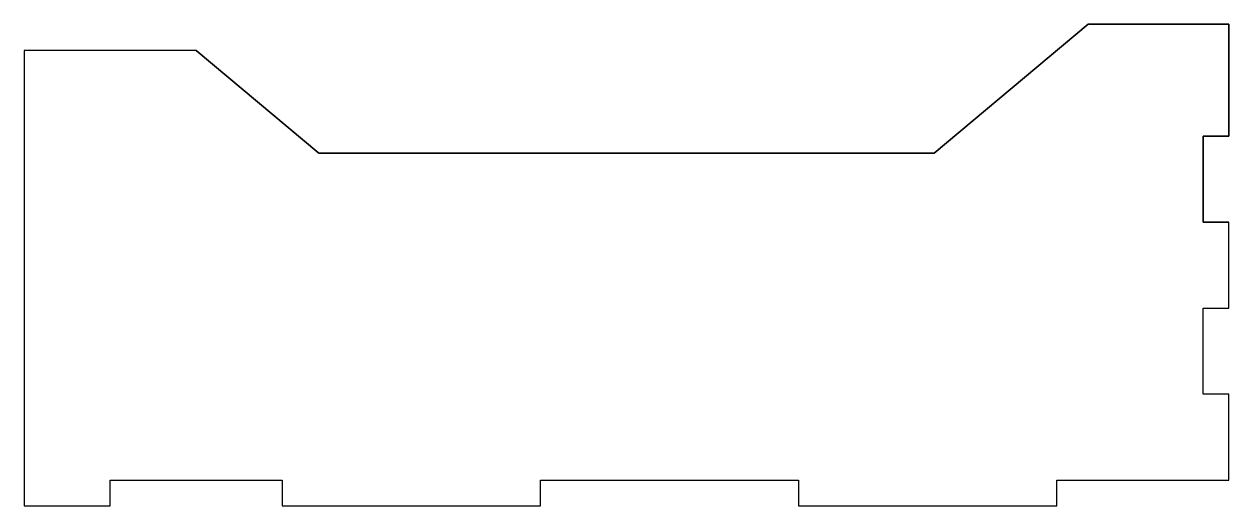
# Model space of a CAD drawing. Header units: inches. Extents: x -0.5 to 6.5, y 0 to 2.8.
import ezdxf

# ---------------------------------------------------------------- set-up
doc = ezdxf.new("R2010")
doc.units = ezdxf.units.IN
doc.header["$MEASUREMENT"] = 0

msp = doc.modelspace()

# ---------------------------------------------------------------- linework, layer by layer
msp.add_lwpolyline([(6.5, 0.15), (6.5, 0.65), (6.3502, 0.65), (6.3502, 1.15), (6.5, 1.15), (6.5, 1.65), (6.3502, 1.65), (6.3502, 2.15), (6.5, 2.15), (6.5, 2.803), (5.6823, 2.803), (4.7885, 2.053), (1.2115, 2.053), (0.5, 2.65), (-0.5, 2.65), (-0.5, 0.15), (-0.5, 0), (0, 0), (0, 0.15), (1, 0.15), (1, 0), (2.5, 0), (2.5, 0.15), (4, 0.15), (4, 0), (5.5, 0), (5.5, 0.15)], close=True)
msp.add_lwpolyline([(6.5, 0.15), (6.5, 0.65), (6.3502, 0.65), (6.3502, 1.15), (6.5, 1.15), (6.5, 1.65), (6.3502, 1.65), (6.3502, 2.15), (6.5, 2.15), (6.5, 2.803), (5.6823, 2.803), (4.7885, 2.053), (1.2115, 2.053), (0.5, 2.65), (-0.5, 2.65), (-0.5, 0.15), (-0.5, 0), (0, 0), (0, 0.15), (1, 0.15), (1, 0), (2.5, 0), (2.5, 0.15), (4, 0.15), (4, 0), (5.5, 0), (5.5, 0.15)], close=True)
for points in [[(0.5, 2.65), (1.2115, 2.053), (4.7885, 2.053), (5.6823, 2.803), (6.5, 2.803), (6.5, 2.15), (6.3502, 2.15), (6.3502, 1.65), (6.5, 1.65)], [(-0.5, 2.65), (-0.5, 0.15), (-0.5, 0), (0, 0), (0, 0.15)], [(6.5, 0.65), (6.3502, 0.65), (6.3502, 1.15), (6.5, 1.15)]]:
    msp.add_lwpolyline(points)

doc.saveas('drawing.dxf')
